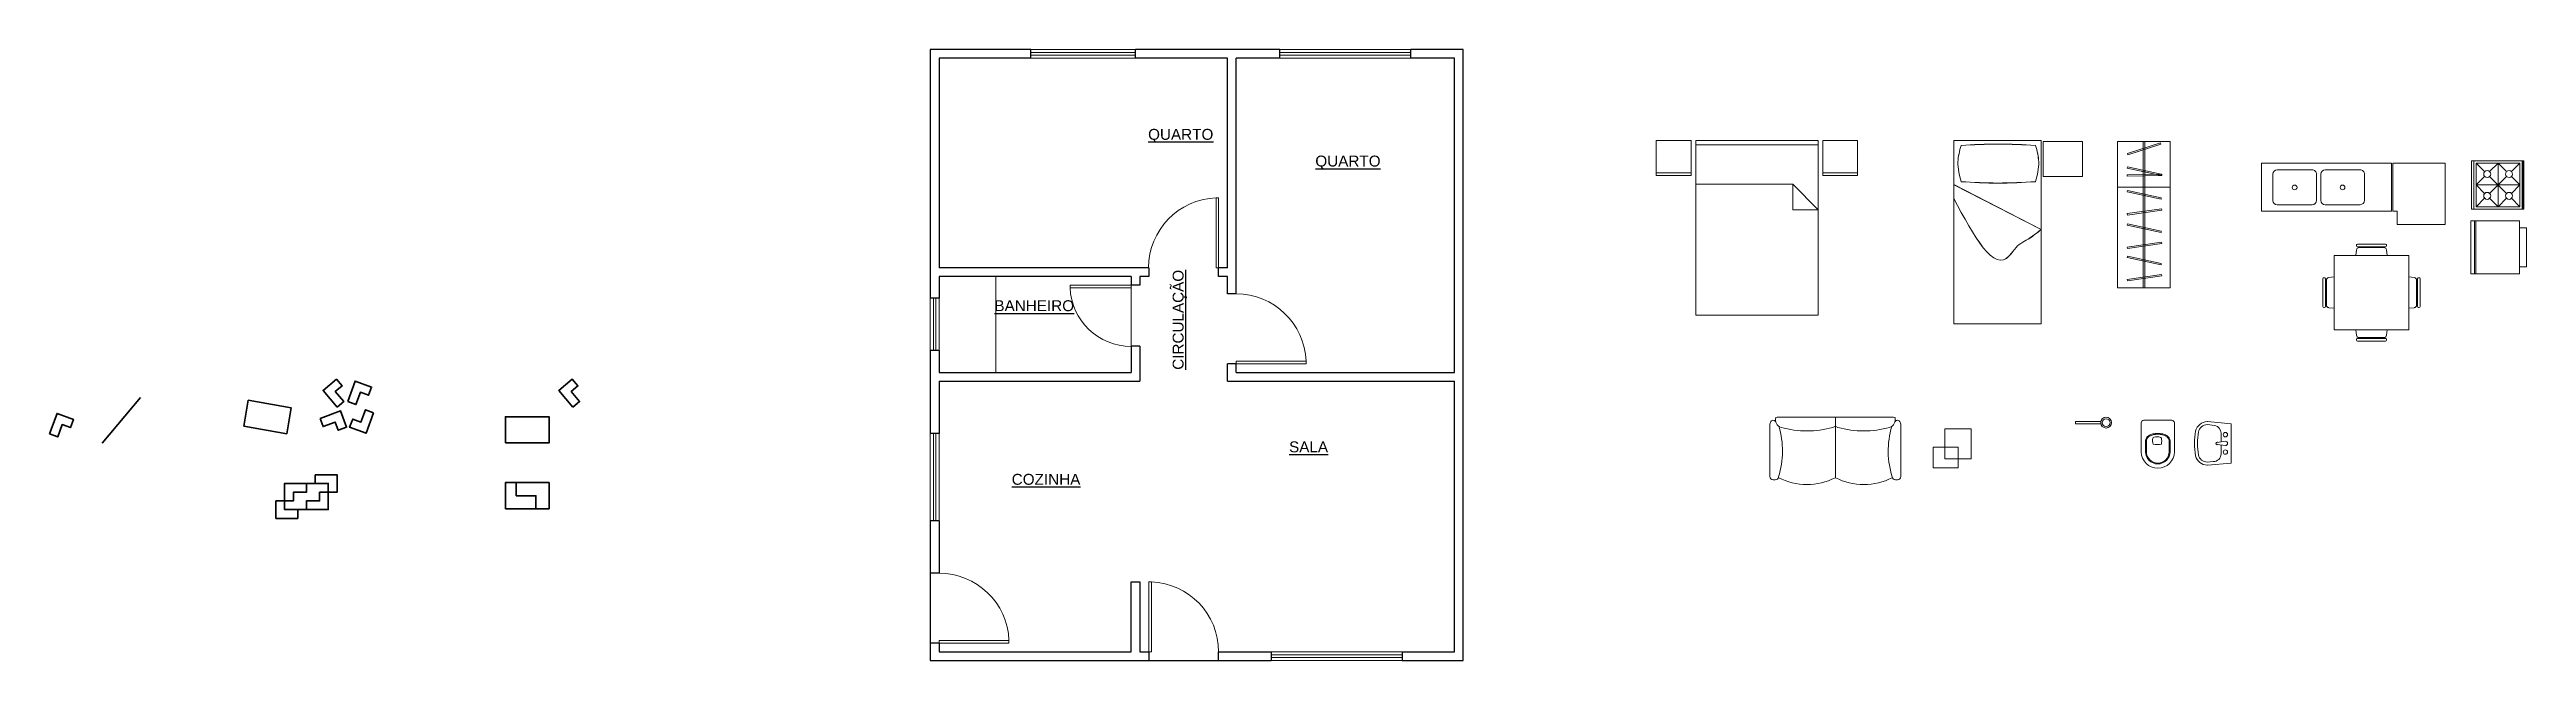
# Model space of a CAD drawing. Header units: millimetres. Extents: x 1463 to 4298, y 1402 to 2102.
import ezdxf

# ---------------------------------------------------------------- set-up
doc = ezdxf.new("R2010")
doc.units = ezdxf.units.MM
for name, color, linetype, lineweight in [('blocos', 40, 'Continuous', 9), ('Contorno', 7, 'Continuous', 30), ('janelas', 1, 'Continuous', 13), ('paredes', 5, 'Continuous', 25), ('piso', 8, 'Continuous', 9), ('portas', 25, 'Continuous', 13)]:
    doc.layers.add(name, color=color, linetype=linetype, lineweight=lineweight)
doc.layers.add('Texto', color=102, linetype='Continuous')
doc.styles.add('Annotative', font='arial.ttf')

# ---------------------------------------------------------------- blocks, each defined once
blk = doc.blocks.new('sofá1')
at = {"layer": 'blocos'}
for p, q in [((-75, 10), (-75, 68)), ((-71, 72), (-69, 72)), ((0, 0), (0, 69.5)), ((71, 72), (69, 72)), ((75, 10), (75, 68)), ((0, 0), (-65, 0)), ((65, 0), (0, 0))]:
    blk.add_line(p, q, dxfattribs=at)
for centre, radius, start, end in [((-71, 68), 4, 90, 180), ((-69, 68), 4, 0, 90), ((-160.4, 38.8), 99.9, 343.5939, 18.1629), ((-32.6, 6.7), 70.7, 62.6166, 117.3834), ((32.5, 6.7), 70.7, 62.3919, 117.3834), ((160.4, 38.8), 99.9, 162.7275, 196.4061), ((69, 68), 4, 90, 173.4667), ((71, 68), 4, 0, 90), ((-65, 10), 10, 180, 202.8861), ((-71.1, 7), 3.26, 196.4582, 330.7816), ((-59.3, 3), 9.31, 107.4613, 194.9731), ((-65, 10), 10, 250.8998, 270), ((-32.5, -93.5), 109.4, 74.3182, 105.6818), ((-5.7, 3), 9.31, 52.0697, 72.5387), ((5.7, 3), 9.31, 107.4613, 127.9303), ((32.5, -93.5), 109.4, 74.3182, 105.6818), ((59.3, 3), 9.31, 345.0269, 72.5387), ((65, 10), 10, 270, 289.1002), ((71.1, 7), 3.26, 209.2184, 343.5418), ((65, 10), 10, 337.1139, 0)]:
    blk.add_arc(centre, radius, start, end, dxfattribs=at)
blk = doc.blocks.new('mesacanto')
at = {"layer": 'blocos', "ltscale": 0.5}
for p, q in [((-44.6, 43.7), (-21, 43.7)), ((-44.6, 15.1), (-44.6, 43.7)), ((-34.5, 30.3), (0, 30.3)), ((-34.5, 0), (-34.5, 30.3)), ((-21, 43.7), (-21, 15.1)), ((0, 30.3), (0, 0)), ((-21, 15.1), (-44.6, 15.1)), ((0, 0), (-34.5, 0))]:
    blk.add_line(p, q, dxfattribs=at)
blk = doc.blocks.new('fogão')
at = {"layer": 'blocos'}
for p, q in [((0, 27.8), (0, -27.8)), ((0, 27.8), (60, 27.8)), ((2.5, 27.8), (2.5, -27.8)), ((5.4, 25), (15, 15.3)), ((5.4, 25), (55.4, 25)), ((5.4, 25), (5.4, -25)), ((5.4, 0), (15, 9.7)), ((15, -9.7), (5.4, 0)), ((5.4, 0), (55.4, 0)), ((20.7, 15.3), (30.4, 25)), ((20.7, -9.7), (40, 9.7)), ((20.7, 9.7), (40, -9.7)), ((30.4, 25), (40, 15.3)), ((30.4, 25), (30.4, -25)), ((45.7, 15.3), (55.4, 25)), ((45.7, 9.7), (55.4, 0)), ((55.4, 0), (45.7, -9.7)), ((55.4, 25), (55.4, -25)), ((57.9, 27.8), (57.9, -27.8)), ((58.9, 27.8), (58.9, -27.8)), ((60, 27.8), (60, -27.8)), ((0, -27.8), (60, -27.8)), ((5.4, -25), (15, -15.3)), ((5.4, -25), (55.4, -25)), ((30.4, -25), (20.7, -15.3)), ((40, -15.3), (30.4, -25)), ((45.7, -15.3), (55.4, -25))]:
    blk.add_line(p, q, dxfattribs=at)
for centre in [(17.9, 12.5), (42.9, 12.5), (17.9, -12.5), (42.9, -12.5)]:
    blk.add_circle(centre, 4, dxfattribs=at)
blk = doc.blocks.new('camacasal')
at = {"layer": 'blocos'}
for p, q in [((0, 75), (0, 115)), ((0, 115), (40, 115)), ((37, 115), (37, 75)), ((40, 115), (40, 75)), ((0, 75), (40, 75)), ((0, 70), (200, 70)), ((0, -70), (0, 70)), ((5, -70), (5, 70)), ((50, 40.7), (79.3, 70)), ((79.3, 70), (79.3, 40.7)), ((200, 70), (200, -70)), ((50, -70), (50, 40.7)), ((50, 40.7), (79.3, 40.7)), ((200, -70), (0, -70)), ((0, -75.5), (40, -75.5)), ((0, -115.5), (0, -75.5)), ((37, -75.5), (37, -115.5)), ((40, -75.5), (40, -115.5)), ((0, -115.5), (40, -115.5))]:
    blk.add_line(p, q, dxfattribs=at)
blk = doc.blocks.new('roupeiro1')
at = {"layer": 'blocos'}
for p, q in [((115.3, 60), (-52.2, 60)), ((-52.2, 60), (-52.2, 0)), ((0, 60), (0, 0)), ((115.3, 0), (115.3, 60)), ((-52.2, 31), (115.3, 31)), ((-52.2, 29), (115.3, 29)), ((-50.8, 48.9), (-49.3, 49.4)), ((-38.5, 11.2), (-50.8, 48.9)), ((-49.3, 49.4), (-37, 11.7)), ((-23.4, 11.2), (-14.9, 49.9)), ((-13.3, 49.6), (-21.8, 10.8)), ((-14.1, 10.7), (-14.9, 50.4)), ((-14.9, 50.4), (-13.3, 50.4)), ((-14.9, 49.9), (-13.3, 49.6)), ((-13.3, 50.4), (-12.5, 10.7)), ((3.6, 11.2), (12.1, 49.9)), ((13.7, 49.6), (5.2, 10.8)), ((12.1, 49.9), (13.7, 49.6)), ((24.6, 50.2), (26.2, 50.4)), ((30.3, 10.9), (24.6, 50.2)), ((26.2, 50.4), (31.9, 11.1)), ((41.8, 11.2), (50.3, 49.9)), ((51.9, 49.6), (43.4, 10.8)), ((50.3, 49.9), (51.9, 49.6)), ((62.8, 50.2), (64.4, 50.4)), ((68.5, 10.9), (62.8, 50.2)), ((64.4, 50.4), (70.1, 11.1)), ((79, 11.2), (87.5, 49.9)), ((89.1, 49.6), (80.6, 10.8)), ((87.5, 49.9), (89.1, 49.6)), ((100, 50.2), (101.7, 50.4)), ((105.7, 10.9), (100, 50.2)), ((101.7, 50.4), (107.3, 11.1)), ((-52.2, 0), (115.3, 0)), ((-37, 11.7), (-38.5, 11.2)), ((-21.8, 10.8), (-23.4, 11.2)), ((-12.5, 10.7), (-14.1, 10.7)), ((5.2, 10.8), (3.6, 11.2)), ((31.9, 11.1), (30.3, 10.9)), ((43.4, 10.8), (41.8, 11.2)), ((70.1, 11.1), (68.5, 10.9)), ((80.6, 10.8), (79, 11.2)), ((107.3, 11.1), (105.7, 10.9))]:
    blk.add_line(p, q, dxfattribs=at)
blk = doc.blocks.new('cama_solt')
at = {"layer": 'blocos'}
for p, q in [((-50, -210), (-50, 0)), ((-50, 0), (50, 0)), ((50, 0), (50, -210)), ((52.3, -1.2), (52.3, -41.2)), ((97.1, -1.2), (52.3, -1.2)), ((97.1, -41.2), (97.1, -1.2)), ((52.3, -41.2), (97.1, -41.2)), ((50, -210), (-50, -210))]:
    blk.add_line(p, q, dxfattribs=at)
at = {"layer": 'blocos', "linetype": 'Continuous', "ltscale": 100}
for p, q in [((-50, -50.4), (50, -101.7)), ((-50, -50.5), (50, -101.8))]:
    blk.add_line(p, q, dxfattribs=at)
at = {"layer": 'blocos', "ltscale": 100}
for points in [[(-41.7, -5.5), (-45.3, -24.3), (-41.7, -47)], [(-41.7, -5.6), (-45.3, -24.5), (-41.7, -47.1)], [(43.6, -5.5), (0.4, -3.9), (-41.7, -5.5)], [(43.6, -5.6), (0.4, -4), (-41.7, -5.6)], [(43.6, -5.5), (47.1, -24.3), (43.6, -47)], [(43.6, -5.6), (47.2, -24.5), (43.6, -47.1)], [(43.6, -47), (0.4, -48.6), (-41.7, -47)], [(43.6, -47.1), (0.4, -48.8), (-41.7, -47.1)]]:
    blk.add_spline(points, degree=3, dxfattribs=at)
at = {"layer": 'blocos', "linetype": 'Continuous', "ltscale": 100}
for points in [[(50, -101.7), (37, -111.5), (21.3, -122.3), (13.8, -131.7), (-50, -66.4)], [(50, -101.8), (37, -111.6), (21.3, -122.4), (13.8, -131.8), (-50, -66.5)]]:
    blk.add_spline(points, degree=3, dxfattribs=at)
blk = doc.blocks.new('bide')
at = {"layer": 'blocos'}
for p, q in [((-36, 19), (-3, 19)), ((-23, 14), (-36, 14)), ((-23, 13), (-36, 13)), ((0, 16), (0, -16)), ((-23, -13), (-36, -13)), ((-23, -14), (-36, -14)), ((-36, -19), (-3, -19))]:
    blk.add_line(p, q, dxfattribs=at)
for centre, radius, start, end in [((-36, 0), 19, 90, 270), ((-36, 0), 14, 90, 270), ((-36, 0), 13, 90, 270), ((-2.4, 1.1), 25.4, 170.481, 191.8976), ((-22.7, -13.7), 19.6, 83.8913, 104.0217), ((-23, 9.2), 4.75, 54.0626, 90), ((-23, 9.2), 3.75, 54.0626, 90), ((-26.2, 4.8), 9.19, 29.7449, 54.0626), ((-21.2, 4), 1.84, 13.6004, 71.3149), ((-26.2, 4.8), 10.2, 29.7449, 54.0626), ((-34, 0.3), 15.1, 2.0025, 16.0886), ((-34, 0.8), 15.1, 345.9421, 0.0282), ((-31.3, 1.9), 15.1, 13.3165, 29.7449), ((-31.3, 1.9), 16.1, 13.3165, 29.7449), ((-39.4, 0), 23.4, 0, 13.3165), ((-39.4, 0), 23.4, 346.6835, 0), ((-39.4, 0), 24.4, 0, 13.3165), ((-3, 16), 3, 0, 90), ((-23.7, 15.1), 19.6, 259.3039, 279.3652), ((-23, -9.2), 3.75, 270, 305.9374), ((-23, -9.2), 4.75, 270, 305.9374), ((-26.2, -4.8), 9.19, 305.9374, 330.2551), ((-21.1, -2.5), 1.84, 290.7158, 348.4303), ((-26.2, -4.8), 10.2, 305.9374, 330.2551), ((-31.3, -1.9), 15.1, 330.2551, 346.6835), ((-31.3, -1.9), 16.1, 330.2551, 346.6835), ((-39.4, 0), 24.4, 346.6835, 0), ((-3, -16), 3, 270, 0)]:
    blk.add_arc(centre, radius, start, end, dxfattribs=at)
blk = doc.blocks.new('chuveiro')
at = {"layer": 'blocos'}
for p, q in [((-1.3, 0), (-1.3, 28.9)), ((1.3, 0), (1.3, 28.9)), ((-1.3, 0), (1.3, 0))]:
    blk.add_line(p, q, dxfattribs=at)
for radius in [6.25, 4.5]:
    blk.add_circle((0, 35), radius, dxfattribs=at)
blk = doc.blocks.new('pia')
at = {"layer": 'blocos'}
for p, q in [((27, 25), (0, 22.5)), ((0, 22.5), (0, -22.5)), ((6.5, 2.5), (15.9, 1.2)), ((11.5, 11.9), (11.5, 1.8)), ((27.2, 21.5), (20.5, 20.9)), ((27.3, 25), (27, 25)), ((27.2, 21.5), (27.2, 21.5)), ((0, -22.5), (27, -25)), ((15.9, -1.2), (6.5, -2.5)), ((11.5, -1.8), (11.5, -11.9)), ((18.5, -20.7), (27.2, -21.5)), ((27, -25), (27.3, -25)), ((27.2, -21.5), (27.2, -21.5))]:
    blk.add_line(p, q, dxfattribs=at)
for centre in [(6.5, 10), (6.5, -10)]:
    blk.add_circle(centre, 2.5, dxfattribs=at)
for centre, radius, start, end in [((6.5, 0), 2.5, 90, 270), ((20.5, 11.9), 9, 90, 180), ((15.9, 0), 1.57, 234.9797, 125.0203), ((15.9, 0), 1.15, 270, 90), ((26.9, 10.8), 10.7, 12.9598, 87.9684), ((26.9, 10.8), 14.2, 13.8533, 88.2364), ((-33.8, 0), 72.3, 0, 10.5151), ((-33.8, 0), 72.3, 349.4849, 360), ((-32.4, 0.1), 74.4, 359.946, 10.9566), ((-32.4, -0.1), 74.4, 349.0434, 0.054), ((20.5, -11.9), 9, 180, 257.3666), ((26.9, -10.8), 10.7, 272.0316, 347.0402), ((26.9, -10.8), 14.2, 271.7636, 346.1467)]:
    blk.add_arc(centre, radius, start, end, dxfattribs=at)
blk = doc.blocks.new('pia_coz')
at = {"layer": 'blocos', "ltscale": 100}
for p, q in [((-70.1, 35.7), (-70.1, 90.7)), ((-70.1, 90.7), (-0.1, 90.7)), ((-0.1, 30.7), (-0.1, 90.7)), ((-55.1, 35.7), (-70.1, 35.7)), ((-55.1, 35.7), (-55.1, 30.7)), ((-55.1, 30.7), (-0.1, 30.7))]:
    blk.add_line(p, q, dxfattribs=at)
at = {"layer": 'blocos'}
for p, q in [((-55, 29.4), (-55, -119.6)), ((0, 29.4), (-55, 29.4)), ((0, -119.6), (0, 29.4)), ((-47.5, -46.7), (-47.5, -6.7)), ((-42.5, -1.7), (-12.5, -1.7)), ((-7.5, -6.7), (-7.5, -46.7)), ((-12.5, -51.7), (-42.5, -51.7)), ((-12.5, -56.6), (-42.5, -56.6)), ((-47.5, -61.6), (-47.5, -101.6)), ((-7.5, -101.6), (-7.5, -61.6)), ((-42.5, -106.6), (-12.5, -106.6)), ((-55, -119.6), (0, -119.6))]:
    blk.add_line(p, q, dxfattribs=at)
for centre in [(-27.7, -26.7), (-27.7, -81.6)]:
    blk.add_circle(centre, 2.74, dxfattribs=at)
for centre, start, end in [((-42.5, -6.7), 90, 180), ((-12.5, -6.7), 360, 90), ((-42.5, -46.7), 180, 270), ((-42.5, -61.6), 90, 180), ((-12.5, -46.7), 270, 0), ((-12.5, -61.6), 360, 90), ((-42.5, -101.6), 180, 270), ((-12.5, -101.6), 270, 0)]:
    blk.add_arc(centre, 5, start, end, dxfattribs=at)
blk = doc.blocks.new('mesa')
at = {"layer": 'blocos'}
for p, q in [((-14.1, 56.7), (-14.1, 57.7)), ((-13.1, 58.7), (18.9, 58.7)), ((19.9, 57.7), (19.9, 56.7)), ((45.5, 45.7), (-39.7, 45.7)), ((-39.7, 45.7), (-39.7, -39.3)), ((-14.4, 52), (-15.1, 45.7)), ((18.9, 55.7), (-13.1, 55.7)), ((17.2, 54.7), (-11.4, 54.7)), ((20.9, 45.7), (20.2, 52)), ((45.5, -39.3), (45.5, 45.7)), ((-52.7, 19.2), (-52.7, -12.8)), ((-50.7, 20.2), (-51.7, 20.2)), ((-49.7, -12.8), (-49.7, 19.2)), ((-48.7, -11.1), (-48.7, 17.5)), ((-46, 20.5), (-39.7, 21.2)), ((51.9, 20.5), (45.5, 21.2)), ((54.5, -11.1), (54.5, 17.5)), ((55.5, -12.8), (55.5, 19.2)), ((56.5, 20.2), (57.5, 20.2)), ((58.5, 19.2), (58.5, -12.8)), ((-51.7, -13.8), (-50.7, -13.8)), ((-39.7, -14.8), (-46, -14.1)), ((45.5, -14.8), (51.9, -14.1)), ((57.5, -13.8), (56.5, -13.8)), ((-39.7, -39.3), (45.5, -39.3)), ((-14.4, -45.7), (-15.1, -39.3)), ((-14.1, -50.3), (-14.1, -51.3)), ((18.9, -49.3), (-13.1, -49.3)), ((-13.1, -52.3), (18.9, -52.3)), ((17.2, -48.3), (-11.4, -48.3)), ((19.9, -51.3), (19.9, -50.3)), ((20.9, -39.3), (20.2, -45.7))]:
    blk.add_line(p, q, dxfattribs=at)
for centre, radius, start, end in [((-13.1, 57.7), 1, 90, 180), ((18.9, 57.7), 1, 360, 90), ((-11.4, 51.7), 3, 90, 173.7728), ((-13.1, 56.7), 1, 180, 270), ((17.2, 51.7), 3, 6.2272, 90), ((18.9, 56.7), 1, 270, 0), ((-51.7, 19.2), 1, 90, 180), ((-50.7, 19.2), 1, 0, 90), ((-45.7, 17.5), 3, 96.2272, 180), ((51.5, 17.5), 3, 360, 83.7728), ((56.5, 19.2), 1, 90, 180), ((57.5, 19.2), 1, 0, 90), ((-51.7, -12.8), 1, 180, 270), ((-50.7, -12.8), 1, 270, 360), ((-45.7, -11.1), 3, 180, 263.7728), ((51.5, -11.1), 3, 276.2272, 0), ((56.5, -12.8), 1, 180, 270), ((57.5, -12.8), 1, 270, 0), ((-11.4, -45.3), 3, 186.2272, 270), ((-13.1, -50.3), 1, 90, 180), ((-13.1, -51.3), 1, 180, 270), ((17.2, -45.3), 3, 270, 353.7728), ((18.9, -50.3), 1, 360, 90), ((18.9, -51.3), 1, 270, 0)]:
    blk.add_arc(centre, radius, start, end, dxfattribs=at)
blk = doc.blocks.new('geladeira')
at = {"layer": 'blocos'}
for p, q in [((8, 30.3), (63.45, 30.3)), ((8, -30.3), (8, 30.3)), ((8, 22.3), (8, 30.3)), ((57.95, 30.3), (57.95, -30.3)), ((59.45, 30.3), (59.45, -30.3)), ((63.45, 30.3), (63.45, -30.3)), ((63.45, 30.3), (63.45, -30.3)), ((8, 22.3), (0, 22.3)), ((0, 22.3), (0, -22.3)), ((0, -22.3), (0, 22.3)), ((0, 22.3), (8, 22.3)), ((0, -22.3), (8, -22.3)), ((8, -22.3), (0, -22.3)), ((8, -30.3), (8, -22.3)), ((63.45, -30.3), (8, -30.3)), ((63.45, -30.3), (8, -30.3))]:
    blk.add_line(p, q, dxfattribs=at)
for points in [[(63.45, -30.3), (63.45, 30.3), (8, 30.3), (8, -30.3)], [(8, 30.3, 61.8), (8, -30.3, 61.8), (57.95, -30.3, 61.8), (57.95, 30.3, 61.8)], [(8, 22.3, 48), (0, 22.3, 48), (0, -22.3, 48), (8, -22.3, 48)]]:
    blk.add_3dface(points, dxfattribs=at)

msp = doc.modelspace()

# ---------------------------------------------------------------- linework, layer by layer
at = {"layer": 'Contorno'}
msp.add_line((1523.2, 1650.7), (1567.1, 1702.9), dxfattribs=at)
for points in [[(1792.1, 1692), (1799.8, 1698.4), (1790.1, 1709.9), (1797.8, 1716.4), (1791.4, 1724), (1776, 1711.2)], [(1804.3, 1698.4), (1813.7, 1695), (1818.8, 1709.1), (1828.2, 1705.7), (1831.6, 1715.1), (1812.8, 1721.9)], [(2062.1, 1692), (2069.7, 1698.4), (2060.1, 1709.9), (2067.8, 1716.4), (2061.3, 1724), (2046, 1711.2)], [(1463, 1661.4), (1472.4, 1657.9), (1477.6, 1672), (1487, 1668.6), (1490.4, 1678), (1471.6, 1684.9)], [(1685.3, 1670.3), (1734.5, 1661.6), (1739.7, 1691.2), (1690.5, 1699.9)], [(1772.6, 1679.2), (1776, 1669.8), (1790.1, 1674.9), (1793.5, 1665.5), (1802.9, 1669), (1796.1, 1687.8)], [(1833.9, 1685.6), (1824.5, 1689), (1819.4, 1674.9), (1810, 1678.4), (1806.5, 1669), (1825.3, 1662.1)], [(1984.7, 1651.1), (2034.7, 1651.1), (2034.7, 1681.1), (1984.7, 1681.1)], [(1732.1, 1574.6), (1782.1, 1574.6), (1782.1, 1604.6), (1732.1, 1604.6)], [(1757.1, 1604.6), (1757.1, 1594.6), (1742.1, 1594.6), (1742.1, 1584.6), (1732.1, 1584.6), (1732.1, 1604.6)], [(1757.1, 1574.6), (1757.1, 1584.6), (1772.1, 1584.6), (1772.1, 1594.6), (1782.1, 1594.6), (1782.1, 1574.6)], [(1767.1, 1614.6), (1767.1, 1604.6), (1782.1, 1604.6), (1782.1, 1594.6), (1792.1, 1594.6), (1792.1, 1614.6)], [(1984.7, 1575.6), (2034.7, 1575.6), (2034.7, 1605.6), (1984.7, 1605.6)], [(1997.2, 1605.6), (1997.2, 1590.6), (2019.7, 1590.6), (2019.7, 1575.6), (2034.7, 1575.6), (2034.7, 1605.6)], [(1747.1, 1564.6), (1747.1, 1574.6), (1732.1, 1574.6), (1732.1, 1584.6), (1722.1, 1584.6), (1722.1, 1564.6)]]:
    msp.add_lwpolyline(points, close=True, dxfattribs=at)
at = {"layer": 'janelas'}
for p, q in [((2586, 2101.8), (2706, 2101.8)), ((2586, 2098.3), (2706, 2098.3)), ((2871, 2101.8), (3021, 2101.8)), ((2871, 2098.3), (3021, 2098.3)), ((2706, 2095.3), (2586, 2095.3)), ((2706, 2091.8), (2586, 2091.8)), ((3021, 2095.3), (2871, 2095.3)), ((3021, 2091.8), (2871, 2091.8)), ((2471, 1756.8), (2471, 1816.8)), ((2474.5, 1756.8), (2474.5, 1816.8)), ((2477.5, 1816.8), (2477.5, 1756.8)), ((2481, 1816.8), (2481, 1756.8)), ((2471, 1561.8), (2471, 1661.8)), ((2474.5, 1561.8), (2474.5, 1661.8)), ((2477.5, 1661.8), (2477.5, 1561.8)), ((2481, 1661.8), (2481, 1561.8)), ((2861, 1411.8), (3011, 1411.8)), ((2861, 1408.3), (3011, 1408.3)), ((3011, 1405.3), (2861, 1405.3)), ((3011, 1401.8), (2861, 1401.8))]:
    msp.add_line(p, q, dxfattribs=at)
at = {"layer": 'paredes'}
for p, q in [((2586, 2101.8), (2471, 2101.8)), ((2471, 2101.8), (2471, 1816.8)), ((2586, 2091.8), (2586, 2101.8)), ((2871, 2101.8), (2706, 2101.8)), ((2706, 2091.8), (2706, 2101.8)), ((2871, 2091.8), (2871, 2101.8)), ((3081, 2101.8), (3021, 2101.8)), ((3021, 2091.8), (3021, 2101.8)), ((3081, 1401.8), (3081, 2101.8)), ((2586, 2091.8), (2481, 2091.8)), ((2481, 2091.8), (2481, 1851.8)), ((2811, 2091.8), (2706, 2091.8)), ((2811, 1851.8), (2811, 2091.8)), ((2821, 1821.8), (2821, 2091.8)), ((2871, 2091.8), (2821, 2091.8)), ((3071, 2091.8), (3021, 2091.8)), ((3071, 1731.8), (3071, 2091.8)), ((2721, 1851.8), (2481, 1851.8)), ((2721, 1851.8), (2721, 1841.8)), ((2811, 1851.8), (2801, 1851.8)), ((2801, 1841.8), (2801, 1851.8)), ((2481, 1816.8), (2471, 1816.8)), ((2701, 1841.8), (2481, 1841.8)), ((2481, 1841.8), (2481, 1816.8)), ((2701, 1841.8), (2701, 1831.8)), ((2711, 1831.8), (2701, 1831.8)), ((2721, 1841.8), (2711, 1841.8)), ((2711, 1841.8), (2711, 1831.8)), ((2811, 1841.8), (2801, 1841.8)), ((2811, 1821.8), (2811, 1841.8)), ((2821, 1821.8), (2811, 1821.8)), ((2701, 1761.8), (2701, 1731.8)), ((2711, 1761.8), (2701, 1761.8)), ((2711, 1761.8), (2711, 1721.8)), ((2471, 1756.8), (2471, 1661.8)), ((2481, 1756.8), (2471, 1756.8)), ((2481, 1756.8), (2481, 1731.8)), ((2481, 1731.8), (2701, 1731.8)), ((2811, 1721.8), (2811, 1741.8)), ((2821, 1741.8), (2811, 1741.8)), ((2821, 1731.8), (2821, 1741.8)), ((2821, 1731.8), (3071, 1731.8)), ((2481, 1721.8), (2711, 1721.8)), ((2481, 1721.8), (2481, 1661.8)), ((2811, 1721.8), (3071, 1721.8)), ((3071, 1411.8), (3071, 1721.8)), ((2481, 1661.8), (2471, 1661.8)), ((2471, 1561.8), (2471, 1401.8)), ((2481, 1561.8), (2471, 1561.8)), ((2481, 1561.8), (2481, 1501.8)), ((2481, 1501.8), (2471, 1501.8)), ((2701, 1411.8), (2701, 1491.8)), ((2701, 1491.8), (2711, 1491.8)), ((2711, 1491.8), (2711, 1411.8)), ((2481, 1421.8), (2471, 1421.8)), ((2481, 1421.8), (2481, 1411.8)), ((2471, 1401.8), (2861, 1401.8)), ((2481, 1411.8), (2701, 1411.8)), ((2711, 1411.8), (2721, 1411.8)), ((2721, 1411.8), (2721, 1401.8)), ((2801, 1411.8), (2861, 1411.8)), ((2801, 1401.8), (2801, 1411.8)), ((2861, 1411.8), (2861, 1401.8)), ((3011, 1411.8), (3071, 1411.8)), ((3011, 1411.8), (3011, 1401.8)), ((3011, 1401.8), (3081, 1401.8))]:
    msp.add_line(p, q, dxfattribs=at)
at = {"layer": 'piso'}
for p, q in [((2546, 1731.8), (2546, 1841.8)), ((2701, 1761.8), (2701, 1831.8))]:
    msp.add_line(p, q, dxfattribs=at)
at = {"layer": 'portas'}
for points in [[(2801, 1851.8), (2798, 1851.8), (2798, 1931.8), (2801, 1931.8)], [(2701, 1831.8), (2631, 1831.8), (2631, 1828.8), (2701, 1828.8)], [(2821, 1741.8), (2901, 1741.8), (2901, 1744.8), (2821, 1744.8)], [(2721, 1411.8), (2724, 1411.8), (2724, 1491.8), (2721, 1491.8)], [(2481, 1421.8), (2561, 1421.8), (2561, 1424.8), (2481, 1424.8)]]:
    msp.add_lwpolyline(points, close=True, dxfattribs=at)
for centre, radius, start, end in [((2801, 1851.8), 80.1, 92.1476, 180), ((2701, 1831.8), 70.1, 182.454, 270), ((2821, 1741.8), 80.1, 2.1476, 90), ((2481, 1421.8), 80.1, 2.1476, 90), ((2721, 1411.8), 80, 0, 87.8524)]:
    msp.add_arc(centre, radius, start, end, dxfattribs=at)

# ---------------------------------------------------------------- block references
for name, p, rotation in [('camacasal', (3417.3, 1997.4), 270), ('roupeiro1', (3829.9, 1944), 270), ('geladeira', (4297.7, 1875.1), 180), ('sofá1', (3506.8, 1680.7), 180), ('chuveiro', (3781.7, 1674.3), 270), ('bide', (3875.8, 1677), 89.99999999999999), ('pia', (3959.7, 1650.5), 180), ('mesacanto', (3662.3, 1667.2), 90)]:
    msp.add_blockref(name, p, dxfattribs=dict(rotation=rotation))
for name, p in [('cama_solt', (3692.4, 1997.4)), ('fogão', (4234.9, 1946.6)), ('mesa', (4117.5, 1820.1))]:
    msp.add_blockref(name, p)
at = {"xscale": -1, "rotation": 270.0189748956832}
msp.add_blockref('pia_coz', (4114, 1971.5), dxfattribs=at)

# ---------------------------------------------------------------- texts
at = {"layer": 'Texto', "char_height": 15, "attachment_point": 1, "style": 'Annotative'}
for s, insert in [('\\pi46.87553;{\\H0.83333x;\\LQUARTO}', (2673.4, 2010.8)), ('\\pi46.87553;{\\H0.83333x;\\LQUARTO}', (2864.8, 1980.2)), ('\\pi38.88614;{\\H0.83333x;\\LBANHEIRO}', (2505.5, 1814.5)), ('\\pi61.51139;{\\H0.83333x;\\LSALA}', (2820.1, 1652.8)), ('\\pi44.59041;{\\H0.83333x;\\LCOZINHA}', (2519.6, 1615.6))]:
    msp.add_mtext_dynamic_manual_height_columns(s, width=166.918, gutter_width=62.5, heights=[0], dxfattribs=dict(at, insert=insert))
at = {"layer": 'Texto', "insert": (2748.4, 1707.8), "char_height": 15, "attachment_point": 1, "rotation": 90, "style": 'Annotative'}
msp.add_mtext_dynamic_manual_height_columns('\\pi27.03847;{\\H0.83333x;\\LCIRCULAÇÃO}', width=166.918, gutter_width=62.5, heights=[0], dxfattribs=at)

doc.saveas('drawing.dxf')
